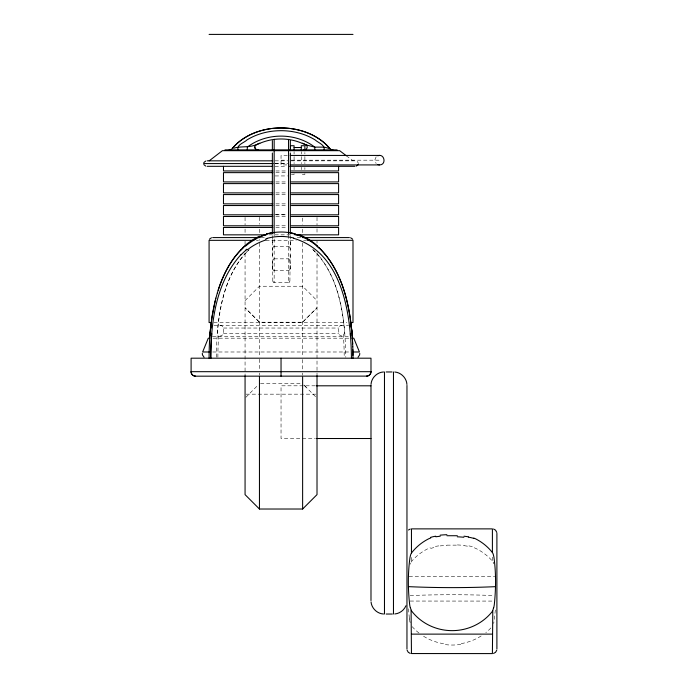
<?xml version="1.0" encoding="UTF-8"?>
<svg xmlns="http://www.w3.org/2000/svg" width="688" height="688" viewBox="0 0 688 688"><rect width="100%" height="100%" fill="white"/><g stroke="black" fill="none" stroke-linecap="round" stroke-linejoin="round"><path stroke-width="0.52" stroke-dasharray="3.44 2.58" d="M272.362 268.707L272.362 265.473M272.362 255.781L272.362 252.548M272.362 242.855L272.362 239.63M290.345 268.707L290.345 265.473M290.345 258.077L290.345 252.548M290.345 244.911L290.345 239.63M272.362 264.734L272.938 260.391M272.362 249.796L272.663 247.972M216.281 357.261C216.987 319.886 220.977 277.539 248.944 249.796M290.345 267.985L290.319 268.397M495.36 609.946L493.984 621.857A34.546 33.927 9.8 0 1 493.821 622.58L493.726 622.984A19.875 19.479 35.6 0 1 493.58 623.448M217.219 333.766C219.592 306.917 225.165 278.803 242.116 257.071A73.272 71.174 32.3 0 1 244.722 253.992M219.876 325.304L222.276 326L223.471 328.038L223.144 334.669L219.876 336.269M342.203 336.269L338.935 334.669L338.599 328.038L339.803 326L342.203 325.304M289.906 281.194L290.345 234.522M411.028 562.208L411.458 561.546A52.589 50.688 0 0 1 428.615 548.345L430.292 547.665M376.181 156.812L374.771 160.184L376.147 163.52M244.739 254.01L245.65 253.029M302.625 322.216L317.013 307.751L302.625 322.216L259.453 322.216L245.066 307.828L259.453 322.216M245.066 300.63L259.453 286.242L302.625 286.242L317.013 300.63M245.822 397.329L257.94 385.194M246.579 252.057L249.495 249.297M435.366 546.384L440.174 545.67M446.89 545.137L457.357 545.137M291.385 174.494L294.086 174.485L294.086 173.634M287.317 155.436L281.039 155.436L281.039 164.922L287.317 164.922M281.039 160.184L287.206 160.184M291.291 160.184L379.449 160.184M275.011 160.837L287.507 160.837M291.101 160.837L354.939 160.837L357.493 161.646L358.534 163.572M274.865 163.572L287.214 163.572M275.183 163.615L287.524 163.615M275.011 166.315L286.982 166.315M275.871 170.959L286.217 170.959M275.871 172.636L286.217 172.636M275.183 175.939L287.524 175.939M275.871 181.924L286.217 181.924M275.871 183.601L286.217 183.601M275.871 192.889L286.217 192.889M275.871 194.566L286.217 194.566M275.871 203.854L286.217 203.854M275.871 205.531L286.217 205.531M275.131 214.286L286.948 214.286M275.871 214.819L286.217 214.819M275.871 216.496L286.217 216.496M275.871 225.784L286.217 225.784M275.871 227.461L286.217 227.461M268.896 234.84L293.191 234.84M261.01 237.584L264.364 237.584M297.225 237.584L301.49 237.584M256.4 240.327L258.473 240.327M265.852 240.327L296.227 240.327M303.606 240.327L306.564 240.327M274.159 246.51L288.547 246.51M274.159 258.834L288.547 258.834M274.159 270.341L288.547 270.341M213.813 322.56L346.915 322.56M213.968 325.304L348.575 325.304M223.471 328.038L338.599 328.038M223.471 333.525L338.599 333.525M212.377 336.269L349.203 336.269M213.022 338.186L349.057 338.186M212.721 351.989L349.358 351.989M315.302 385.805L281.039 385.805L281.039 438.531L315.302 438.514M246.089 394.172L315.99 394.172M409.102 576.381L494.758 576.355M410.168 601.054L493.692 601.08M260.503 383.68L300.518 383.723M464.073 545.67L468.881 546.384M474.307 547.786L475.64 548.345A52.589 50.688 0 0 1 492.402 561.098L493.124 562.38M346.322 155.755L352.996 160.837M312.61 249.323L317.366 254.027A73.306 71.208 -32.4 0 1 319.989 257.08M313.169 249.821C341.11 277.574 345.092 319.894 345.797 357.261M315.577 396.666L303.348 384.437L306.22 387.327M319.972 257.088C336.922 278.829 342.495 306.943 344.86 333.792M272.801 281.194L272.362 234.66M290.044 247.972L290.345 249.796M289.76 260.391L290.345 264.734M409.936 621.608L409.566 619.587M272.388 268.423L272.362 267.985M409.343 618.125L408.491 608.751M492.402 557.108L492.402 561.098M411.458 557.418L411.458 561.546M317.013 217.425L317.013 224.993M317.013 228.751L317.013 233.997M317.013 241.187L317.013 243.139M317.013 252.616L317.013 375.33M304.879 152.555L304.879 153.854M304.879 156.58L304.879 163.632M304.879 167.657L304.879 169.472M304.879 173.634L304.879 174.485L301.275 174.485L301.275 173.634M302.625 218.036L302.625 224.254M302.625 229.181L302.625 234.058M302.625 243.019L302.625 357.184M302.625 359.523L302.625 371.305M302.625 373.042L302.625 375.166M301.275 151.91L301.275 154M301.275 156.58L301.275 163.632M301.275 167.287L301.275 169.669M294.086 151.91L294.086 154M294.086 156.58L294.086 163.632M294.086 167.287L294.086 169.669M288.547 235.004L288.547 282.665L274.159 282.665L274.159 235.107M259.453 217.288L259.453 224.254M259.453 229.181L259.453 233.903M259.453 239.458L259.453 240.379M259.453 243.113L259.453 357.218M259.453 359.196L259.453 370.987M259.453 373.034L259.453 375.227M245.066 217.442L245.066 224.993M245.066 229.009L245.066 234.135M245.066 241.178L245.066 244.687M245.066 253.468L245.066 375.149M343.303 333.981A246.717 197.06 90 0 1 344.198 357.287M217.89 357.287A246.682 197.035 -90 0 1 218.775 333.955M490.862 627.972A52.589 50.688 0 0 1 485.814 632.616M481.144 635.961A52.589 50.688 0 0 1 460.676 643.701M443.571 643.701A52.589 50.688 0 0 1 422.81 635.772M419.001 633.063A52.589 50.688 0 0 1 412.224 626.708M460.788 644.389A54.894 53.449 1.7 0 1 443.459 644.364M430.568 548.474A37.049 34.4 -8.6 0 1 435.521 547.278M440.2 545.911A97.73 97.042 -2.8 0 1 446.908 545.386M457.365 544.93A97.748 97.515 1.6 0 1 464.099 545.455M468.958 545.911A35.845 34.606 5.8 0 1 474.479 547.287M410.211 622.726A28.604 28.062 -24.2 0 1 409.953 621.608M409.523 619.596A69.772 68.069 20 0 1 409.3 618.125M410.168 595.559A276.843 71.371 0 0 1 493.743 595.541M410.16 564.237A15.919 14.904 -8.2 0 1 410.452 563.205M493.279 562.328A16.607 15.557 7.2 0 1 493.726 563.807M288.668 258.688A2.21 2.09 0 0 1 289.51 260.133M273.196 260.133A2.21 2.09 0 0 1 274.039 258.688M289.717 281.22A2.262 2.133 0 0 1 288.659 282.828M274.048 282.828A2.262 2.133 0 0 1 272.99 281.22M288.659 246.347A2.382 2.021 0 0 1 289.846 247.981M272.861 247.981A2.382 2.021 0 0 1 274.039 246.347M290.087 268.466A2.425 2.055 0 0 1 288.65 270.539M274.056 270.539A2.425 2.055 0 0 1 272.62 268.466"/><path stroke-width="1.03" d="M247.293 149.855L247.293 147.129C266.454 132.466 295.634 132.431 314.786 147.129L324.211 147.129L329.612 148.513M209.083 358.19C209.118 338.032 210.812 317.744 215.877 298.171M210.648 358.19C211.035 322.182 215.679 282.51 240.886 254.723M237.867 149.821C236.62 144.583 244.223 142.794 247.13 139.819C257.536 133.438 269.868 130.539 282.02 130.686C293.587 130.858 305.231 133.816 315.121 139.913C318.2 142.829 325.028 144.686 324.211 149.855M493.692 607.908L494.027 606.283A51.858 49.029 13.5 0 0 494.285 604.752C495.953 588.997 496.108 572.958 493.932 557.246A31.88 31.227 -2.7 0 0 493.511 555.354A16.976 16.641 -15.9 0 0 493.004 553.634L492.402 552.541A50.516 48.693 0 0 0 475.477 538.773L473.817 538.076M209.78 337.412L210.15 332.545M209.909 335.529L211.044 324.014M371.021 384.429C371.374 377.944 377.007 372.311 383.5 371.976M210.081 333.388L212.024 316.962L215.206 300.828M210.382 330.034L210.975 324.547M359.772 353.365L359.609 354.922L358.027 357.261M258.284 149.872C255.024 150.397 253.227 145.675 256.701 144.635M215.843 298.291L217.365 292.856M217.348 292.907C221.837 277.926 228.614 263.306 239.252 251.679A75.181 72.412 18.4 0 1 242.279 248.643M496.736 650.306L495.566 652.293L493.528 653.454M218.148 290.302C222.301 277.307 228.253 264.691 237.05 254.173A77.649 75.499 27.1 0 1 240.929 249.821M405.903 605.784C404.062 610.273 399.633 613.541 394.8 613.98M492.789 610.712L492.402 653.591L411.458 653.548L411.089 610.222M232.742 147.937L232.209 148.582A3.947 3.947 0 0 1 229.156 149.803M233.481 147.094L232.424 148.531M203.803 162.549L205.729 161.052M358.276 164.595L356.35 166.1M232.931 147.714L236.104 144.394M233.688 146.862L234.204 146.303M234.462 146.019L235.004 145.469M209.41 239.183L211.483 237.738M245.066 375.7L245.066 494.638L259.453 509.025L302.625 509.017L317.013 494.62L317.013 375.596M240.972 249.864L243.07 247.826M235.236 145.237C244.679 135.846 257.57 130.505 270.633 128.665M242.245 248.609L245.444 245.728M236.38 144.127C250.733 130.926 271.364 126.179 290.396 128.527M408.474 530.001L410.246 529.029M245.865 250.036L246.923 249.159M209.186 160.837L222.422 150.672L339.657 150.672L346.322 155.755M256.873 144.54L258.49 143.749M257.346 144.299L255.394 145.082M257.51 144.222L259.823 143.156M259.686 236.758L266.789 234.221M430.791 537.956L428.77 538.756A50.482 48.659 0 0 0 411.458 553.04M264.923 234.78L266.566 234.281M265.645 239.063L267.219 238.607M233.886 148.169C240.8 146.037 248.179 147.679 255.059 145.159M377.746 155.78C384.506 153.037 386.811 164.948 379.518 164.922L290.19 164.922M435.839 536.786L440.243 536.201M271.683 128.527C290.714 126.179 311.354 130.926 325.699 144.127M303.795 149.872C307.054 150.397 308.852 145.675 305.386 144.635M446.925 535.728L457.322 535.728M209.083 34.4L352.996 34.4M294.086 147.516L301.275 147.516M224.967 149.872L337.111 149.872M290.19 155.436L379.518 155.436M207.14 160.837L272.68 160.837M203.536 163.572L273.11 163.572M207.14 166.315L272.689 166.315M289.631 166.315L354.939 166.315M272.852 170.959L223.48 170.959L223.48 166.315M291.299 170.959L338.599 170.959L338.599 166.315M272.852 172.636L223.48 172.636L223.48 181.924L272.852 181.924M291.299 172.636L338.599 172.636L338.599 177.28L338.599 181.924L291.299 181.924M272.852 183.601L223.48 183.601L223.48 192.889L272.852 192.889M291.299 183.601L338.599 183.601L338.599 188.245L338.599 192.889L291.299 192.889M272.852 194.566L223.48 194.566L223.48 203.854L272.852 203.854M291.299 194.566L338.599 194.566L338.599 199.21L338.599 203.854L291.299 203.854M272.852 205.531L223.48 205.531L223.48 214.819L272.852 214.819M291.299 205.531L338.599 205.531L338.599 210.175L338.599 214.819L291.299 214.819M272.852 216.496L223.48 216.496L223.48 225.784L272.852 225.784M291.299 216.496L338.599 216.496L338.599 221.14L338.599 225.784L291.299 225.784M272.852 227.461L223.48 227.461L223.471 234.84L266.299 234.84M291.299 227.461L338.599 227.461L338.599 234.84L294.894 234.84M212.678 237.584L260.141 237.584M302.479 237.584L349.401 237.584M253.795 240.327L209.083 240.327L209.083 322.56L211.491 322.56M307.519 240.327L352.996 240.327L352.996 322.56L350.321 322.56M209.857 338.186L208.292 338.186L202.633 351.989L209.264 351.989M351.903 338.186L353.787 338.186L359.446 351.989L352.824 351.989M370.987 371.683L191.101 371.683L191.101 358.19L370.987 358.19L370.987 371.683A4.61 4.343 -90 0 1 366.489 376.112L195.598 376.181A4.601 4.403 -87.8 0 1 191.032 371.692A4.61 4.352 -90 0 0 195.59 376.112M386.157 371.967L392.065 371.967M316.377 385.805L370.987 385.805M316.377 438.514L370.987 438.514M386.157 614.031L392.341 614.031M411.458 634.121L492.402 634.121M383.5 614.006C377.127 613.67 371.554 608.244 371.047 601.888M464.004 536.201L468.408 536.786M394.8 372.01C401.156 372.518 406.582 378.082 406.926 384.454M291.454 128.665C304.879 130.557 318.148 136.164 327.643 146.054M377.66 164.544L379.518 164.922M306.177 144.962L306.977 145.151M329.569 148.505L329.827 148.565A3.947 3.947 0 0 0 332.923 149.803M306.9 145.134L314.786 147.129L314.786 149.855M293.587 238.28C342.762 252.745 351.009 314.536 351.43 358.19M294.18 233.92L299.237 235.494M294.98 234.135L300.243 235.872M493.528 529.003L495.566 530.164L496.813 532.46M410.246 653.428L408.259 652.267L407.098 650.22M302.264 143.156L304.569 144.222M350.596 237.738L352.669 239.183M303.589 143.749L305.859 144.884M304.758 144.317L305.205 144.54M205.729 166.1L203.803 164.595M308.147 239.691L314.115 243.698L320.685 249.443M317.125 246.141L319.258 248.058M325.983 144.394L329.879 148.582L328.597 147.094M327.875 146.303L328.391 146.862M204.052 357.261L202.47 354.922L202.306 353.365M324.641 253.717C342.951 275.759 349.384 304.922 351.946 332.811M254.852 147.954L255.11 148.419M410.203 607.461L409.876 605.87A57.697 54.593 -6.7 0 1 409.687 604.709C407.915 589.134 407.829 573.242 409.962 557.693A33.987 33.291 4.4 0 1 410.289 556.171L410.323 556.007A16.968 16.632 14.8 0 1 410.874 554.124L411.458 553.04L411.458 528.874L492.402 528.883L492.402 552.541M351.069 324.297L352.325 337.67M351.172 325.183L352.007 333.422M352.161 335.374C349.719 305.988 343.209 274.925 323.248 252.135A75.026 72.378 -21.3 0 0 319.327 247.998M352.17 335.555L352.677 343.931M352.368 338.384L352.798 346.786M254.698 146.974L254.715 147.464M352.798 346.872L352.996 358.19M352.884 349.702L352.978 355.361M496.899 533.363L496.899 649.094M406.961 385.426L406.961 649.094M393.467 371.933L393.467 614.04M384.472 371.941L384.472 614.04M370.987 385.435L370.987 600.547M304.879 150.741L304.879 145.727L301.275 145.727L301.275 150.741M302.625 377.084L302.625 509.017M294.086 150.741L294.086 145.727L290.482 145.718L290.482 150.741M290.345 140.662L290.345 150.294M290.345 153.028L290.345 233.662M288.547 139.354L288.547 150.474M288.547 151.222L288.547 234.075M281.039 358.19L281.039 376.181M274.159 139.303L274.159 150.216M274.159 151.214L274.159 234.075M272.362 140.67L272.362 150.517M272.362 153.028L272.362 233.662M259.453 376.775L259.453 509.025M258.894 143.74A53.681 53.681 0 0 1 303.116 143.74M210.855 358.19A241.961 194.222 -90 0 1 211.792 333.603M350.295 333.628A241.995 194.257 90 0 1 350.493 336.355M299.504 234.875A58.661 56.141 -11.2 0 1 317.4 245.865M266.505 234.083A49.029 45.485 -0.6 0 1 294.258 233.671M255.876 238.839A53.191 49.742 1.7 0 1 264.992 234.986M245.685 245.986A60.191 56.855 4.1 0 1 255.97 238.994M242.847 247.603A60.871 58.85 14.5 0 1 259.428 236.242M266.703 233.954A49.579 46.56 0.7 0 1 271.631 232.819M290.25 232.819A49.579 46.56 0.7 0 1 295.057 233.911M300.183 236.027A54.679 51.858 -2.7 0 1 308.061 239.82M320.634 249.495A76.91 74.639 -21.3 0 1 324.598 253.76M267.142 238.366A47.747 43.378 -0.5 0 1 293.673 237.988M247.499 249.77A56.072 51.548 1.8 0 1 265.972 239.931M241.006 254.827A70.864 67.622 17 0 1 245.986 250.174M371.056 371.692A4.61 4.403 -88.7 0 1 366.489 376.112M492.41 611.34A50.516 48.693 0 0 1 411.467 610.832M430.611 537.371A38.158 37.548 17.6 0 1 435.736 536.201M440.114 535.169A96.389 87.892 0.8 0 1 446.873 534.696M457.271 536.803A96.234 85.639 -0.2 0 1 463.867 537.251M468.347 537.182A36.894 35.38 -5.2 0 1 473.714 538.369M411.243 610.17A16.34 15.11 20.2 0 1 410.375 607.435M495.463 586.658A276.843 78.2 0 0 1 408.457 586.64M493.52 607.882A16.564 15.308 -19.9 0 1 492.642 610.669"/></g></svg>
